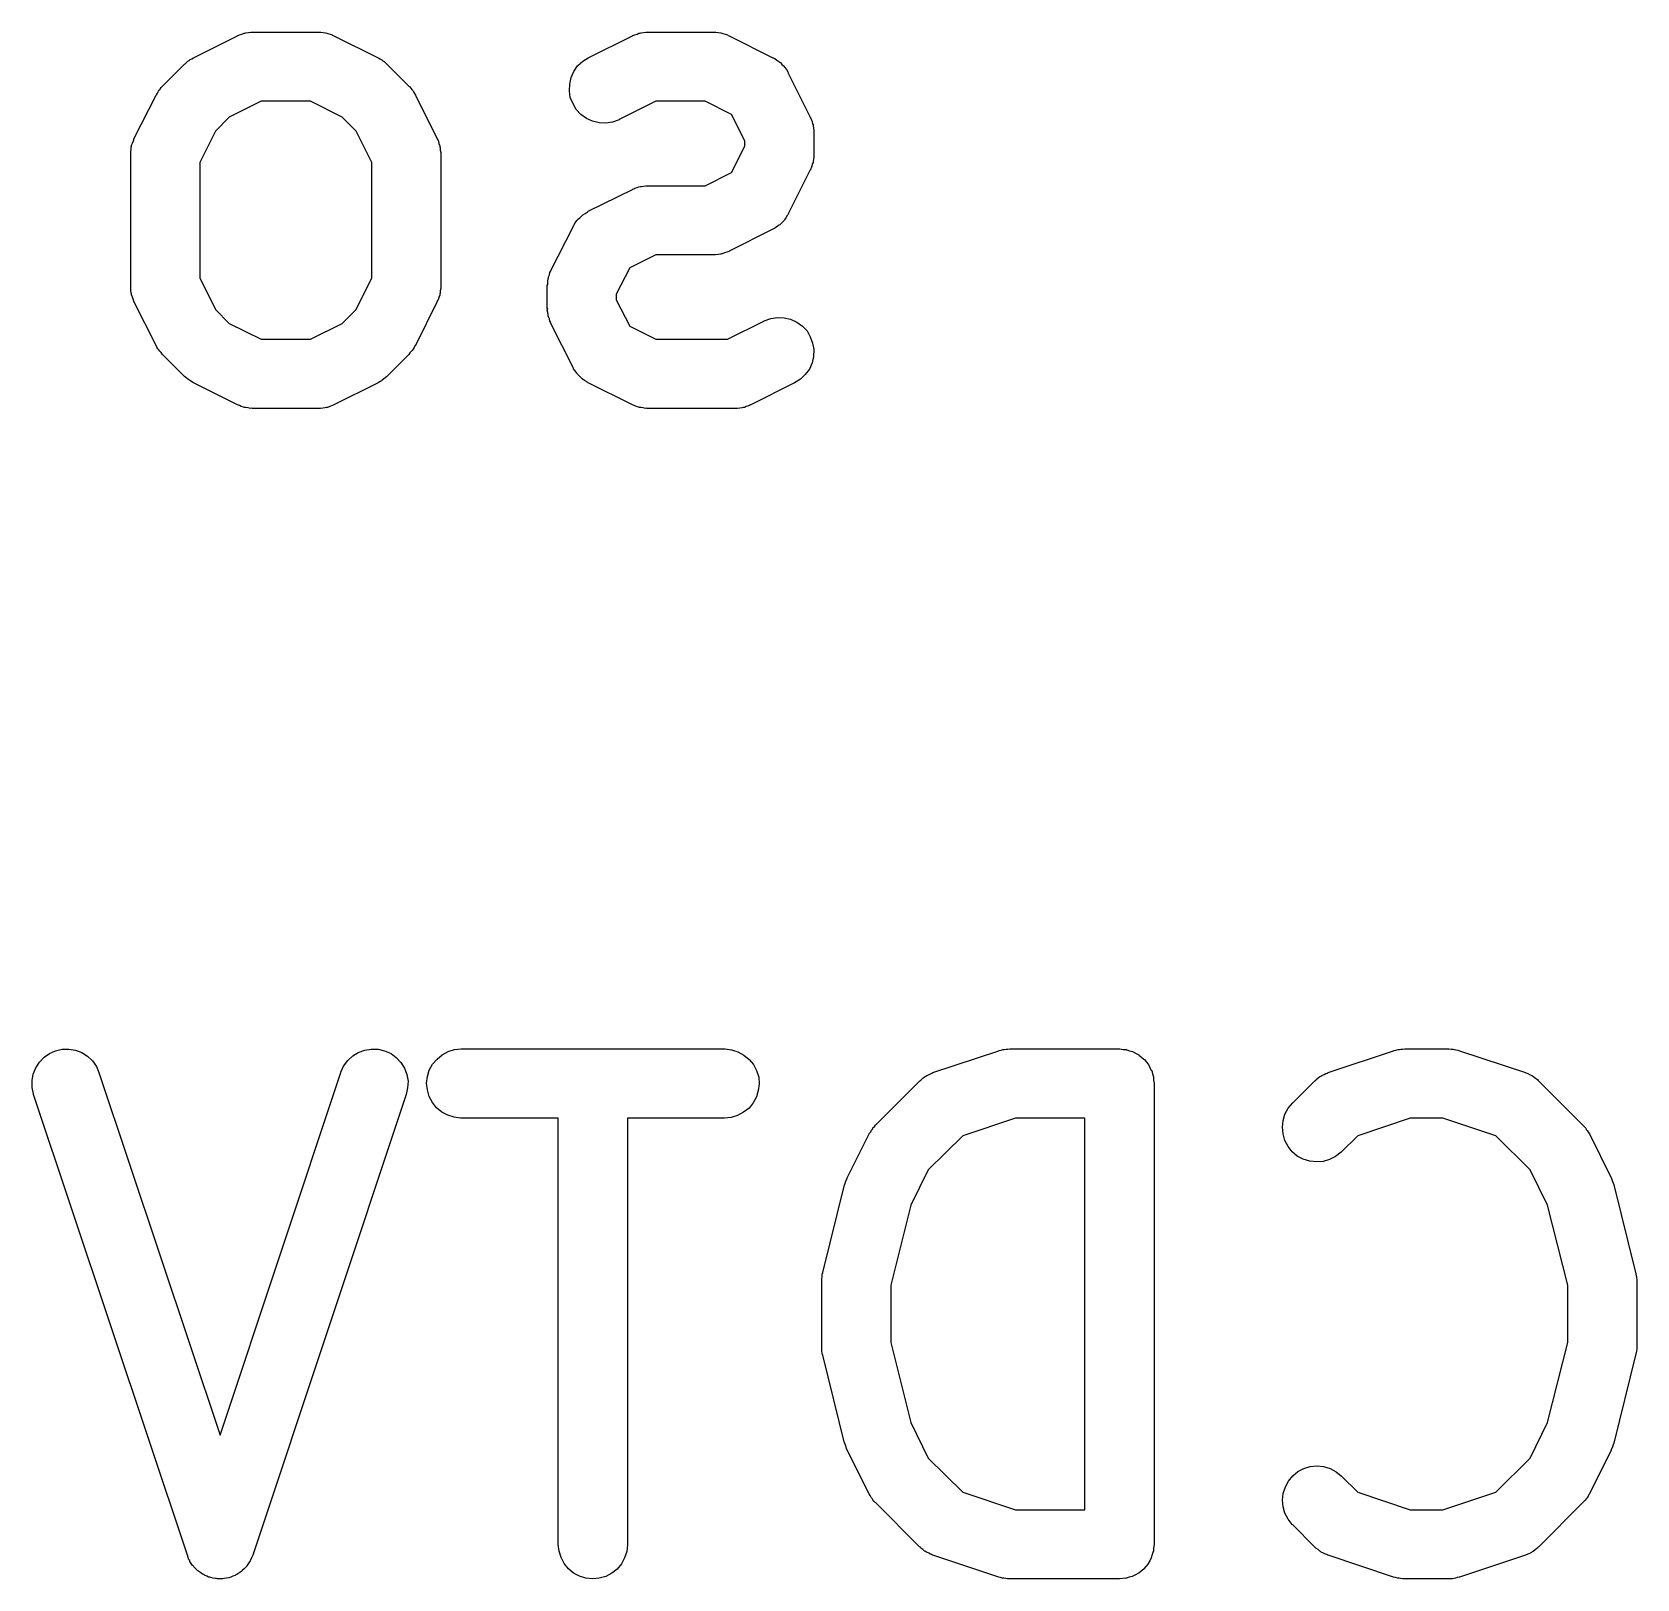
# Model space of a CAD drawing. Extents: x 76.2 to 143.2, y -85.8 to -53.5.
# Drawn here: x 117.073 to 120.556, y -85.433 to -82.077 of the extents above; entities that cross this region are included whole.
import ezdxf

# ---------------------------------------------------------------- set-up
doc = ezdxf.new("R2010")
doc.units = 0
doc.layers.add('BLACK', color=7, linetype='CONTINUOUS')

msp = doc.modelspace()

# ---------------------------------------------------------------- linework, layer by layer
at = {"layer": 'BLACK', "linetype": 'CONTINUOUS'}
for p, q in [((117.423, -82.1323), (117.519, -82.0846)), ((117.519, -82.0842), (117.522, -82.0834)), ((117.519, -82.0846), (117.519, -82.0842)), ((117.522, -82.0834), (117.523, -82.0824)), ((117.523, -82.0824), (117.528, -82.0809)), ((117.528, -82.0809), (117.533, -82.0791)), ((117.533, -82.0791), (117.535, -82.0788)), ((117.535, -82.0788), (117.537, -82.0781)), ((117.537, -82.0781), (117.543, -82.0776)), ((117.543, -82.0776), (117.548, -82.0768)), ((117.548, -82.0768), (117.55, -82.0769)), ((117.55, -82.0769), (117.552, -82.0767)), ((117.552, -82.0767), (117.695, -82.0767)), ((117.695, -82.0767), (117.696, -82.0767)), ((117.696, -82.0767), (117.698, -82.077)), ((117.698, -82.077), (117.7, -82.0769)), ((117.7, -82.0769), (117.705, -82.0778)), ((117.705, -82.0778), (117.71, -82.0784)), ((117.71, -82.0784), (117.713, -82.079)), ((117.713, -82.079), (117.715, -82.0794)), ((117.715, -82.0794), (117.72, -82.0812)), ((117.72, -82.0812), (117.724, -82.0828)), ((117.724, -82.0828), (117.726, -82.0838)), ((117.726, -82.0838), (117.728, -82.0846)), ((117.728, -82.0846), (117.824, -82.1323)), ((118.28, -82.1323), (118.376, -82.0846)), ((118.376, -82.0846), (118.377, -82.0842)), ((118.377, -82.0842), (118.379, -82.0834)), ((118.379, -82.0834), (118.381, -82.0824)), ((118.381, -82.0824), (118.386, -82.0809)), ((118.386, -82.0809), (118.39, -82.0791)), ((118.39, -82.0791), (118.393, -82.0788)), ((118.393, -82.0788), (118.395, -82.0781)), ((118.395, -82.0781), (118.4, -82.0776)), ((118.4, -82.0776), (118.405, -82.0768)), ((118.405, -82.0768), (118.407, -82.0769)), ((118.407, -82.0769), (118.409, -82.0767)), ((118.409, -82.0767), (118.552, -82.0767)), ((118.552, -82.0767), (118.553, -82.0767)), ((118.553, -82.0767), (118.555, -82.077)), ((118.555, -82.077), (118.557, -82.0769)), ((118.557, -82.0769), (118.563, -82.0778)), ((118.563, -82.0778), (118.568, -82.0784)), ((118.568, -82.0784), (118.57, -82.079)), ((118.57, -82.079), (118.572, -82.0794)), ((118.572, -82.0794), (118.577, -82.0812)), ((118.577, -82.0812), (118.582, -82.0828)), ((118.582, -82.0828), (118.584, -82.0838)), ((118.584, -82.0838), (118.586, -82.0846)), ((118.586, -82.0846), (118.681, -82.1323)), ((117.356, -82.1939), (117.404, -82.1463)), ((117.404, -82.1463), (117.405, -82.1456)), ((117.405, -82.1456), (117.408, -82.1429)), ((117.408, -82.1429), (117.411, -82.14)), ((117.411, -82.14), (117.414, -82.1384)), ((117.414, -82.1384), (117.416, -82.1364)), ((117.416, -82.1364), (117.42, -82.1345)), ((117.42, -82.1345), (117.423, -82.1323)), ((117.824, -82.1323), (117.825, -82.1327)), ((117.825, -82.1327), (117.828, -82.135)), ((117.828, -82.135), (117.832, -82.137)), ((117.832, -82.137), (117.834, -82.139)), ((117.834, -82.139), (117.837, -82.1407)), ((117.837, -82.1407), (117.84, -82.1436)), ((117.84, -82.1436), (117.843, -82.1463)), ((117.843, -82.1463), (117.891, -82.1939)), ((118.243, -82.1754), (118.249, -82.162)), ((118.249, -82.162), (118.257, -82.1501)), ((118.257, -82.1501), (118.268, -82.14)), ((118.268, -82.14), (118.28, -82.1323)), ((118.681, -82.1323), (118.682, -82.1327)), ((118.682, -82.1327), (118.683, -82.1336)), ((118.683, -82.1336), (118.685, -82.1343)), ((118.685, -82.1343), (118.689, -82.1376)), ((118.689, -82.1376), (118.694, -82.1407)), ((118.694, -82.1407), (118.695, -82.1418)), ((118.695, -82.1418), (118.697, -82.1428)), ((118.697, -82.1428), (118.7, -82.1469)), ((118.7, -82.1469), (118.705, -82.1509)), ((118.705, -82.1509), (118.705, -82.1522)), ((118.705, -82.1522), (118.707, -82.1534)), ((118.707, -82.1534), (118.71, -82.1582)), ((118.71, -82.1582), (118.713, -82.1629)), ((118.713, -82.1629), (118.714, -82.1644)), ((117.351, -82.2002), (117.353, -82.1972)), ((117.353, -82.1972), (117.356, -82.1939)), ((117.891, -82.1939), (117.892, -82.1947)), ((117.892, -82.1947), (117.894, -82.198)), ((117.894, -82.198), (117.897, -82.201)), ((118.239, -82.2043), (118.24, -82.1896)), ((118.24, -82.1896), (118.243, -82.1754)), ((118.714, -82.1644), (118.714, -82.1658)), ((118.714, -82.1658), (118.762, -82.261)), ((117.294, -82.3086), (117.342, -82.2134)), ((117.342, -82.2134), (117.343, -82.2125)), ((117.343, -82.2125), (117.345, -82.2089)), ((117.345, -82.2089), (117.347, -82.2052)), ((117.347, -82.2052), (117.349, -82.2028)), ((117.349, -82.2028), (117.351, -82.2002)), ((117.57, -82.2267), (117.501, -82.261)), ((117.677, -82.2267), (117.57, -82.2267)), ((117.746, -82.261), (117.677, -82.2267)), ((117.897, -82.201), (117.899, -82.2037)), ((117.899, -82.2037), (117.901, -82.2061)), ((117.901, -82.2061), (117.903, -82.2098)), ((117.903, -82.2098), (117.905, -82.2134)), ((117.905, -82.2134), (117.952, -82.3086)), ((118.241, -82.2187), (118.239, -82.2043)), ((118.247, -82.2324), (118.241, -82.2187)), ((118.254, -82.2448), (118.247, -82.2324)), ((118.427, -82.2267), (118.347, -82.2664)), ((118.534, -82.2267), (118.427, -82.2267)), ((118.591, -82.2552), (118.534, -82.2267)), ((117.501, -82.261), (117.471, -82.2914)), ((117.776, -82.2914), (117.746, -82.261)), ((118.264, -82.2556), (118.254, -82.2448)), ((118.276, -82.2641), (118.264, -82.2556)), ((118.289, -82.2702), (118.276, -82.2641)), ((118.347, -82.2669), (118.333, -82.2719)), ((118.347, -82.2664), (118.347, -82.2669)), ((118.62, -82.3123), (118.591, -82.2552)), ((118.762, -82.261), (118.762, -82.262)), ((118.762, -82.262), (118.763, -82.264)), ((118.763, -82.264), (118.764, -82.266)), ((118.764, -82.266), (118.766, -82.2709)), ((117.471, -82.2914), (117.437, -82.3599)), ((117.81, -82.3599), (117.776, -82.2914)), ((118.304, -82.2736), (118.289, -82.2702)), ((118.318, -82.2742), (118.304, -82.2736)), ((118.333, -82.2719), (118.318, -82.2742)), ((118.766, -82.2709), (118.767, -82.2757)), ((118.767, -82.2757), (118.768, -82.2779)), ((118.768, -82.2779), (118.768, -82.28)), ((118.768, -82.28), (118.769, -82.2851)), ((118.769, -82.2851), (118.77, -82.2902)), ((118.77, -82.2902), (118.77, -82.2924)), ((118.77, -82.2924), (118.77, -82.2946)), ((118.77, -82.2946), (118.77, -82.3422)), ((117.287, -82.3367), (117.288, -82.3317)), ((117.287, -82.3389), (117.287, -82.3367)), ((117.288, -82.3266), (117.289, -82.3245)), ((117.288, -82.3317), (117.288, -82.3266)), ((117.289, -82.3223), (117.291, -82.3175)), ((117.289, -82.3245), (117.289, -82.3223)), ((117.291, -82.3175), (117.293, -82.3126)), ((117.293, -82.3126), (117.294, -82.3107)), ((117.294, -82.3107), (117.294, -82.3086)), ((117.952, -82.3086), (117.953, -82.3096)), ((117.953, -82.3096), (117.954, -82.3117)), ((117.954, -82.3117), (117.955, -82.3136)), ((117.955, -82.3136), (117.956, -82.3185)), ((117.956, -82.3185), (117.958, -82.3233)), ((117.958, -82.3233), (117.958, -82.3255)), ((117.958, -82.3255), (117.959, -82.3276)), ((117.959, -82.3276), (117.959, -82.3327)), ((117.959, -82.3327), (117.96, -82.3378)), ((117.96, -82.3378), (117.96, -82.34)), ((118.591, -82.3815), (118.62, -82.3245)), ((118.62, -82.3245), (118.62, -82.3123)), ((117.287, -82.3411), (117.287, -82.3389)), ((117.287, -82.3422), (117.287, -82.3411)), ((117.287, -82.6279), (117.287, -82.3422)), ((117.437, -82.3599), (117.437, -82.6102)), ((117.81, -82.6102), (117.81, -82.3599)), ((117.96, -82.34), (117.96, -82.3422)), ((117.96, -82.3422), (117.96, -82.6279)), ((118.764, -82.3717), (118.763, -82.3737)), ((118.765, -82.3669), (118.764, -82.3717)), ((118.767, -82.3621), (118.765, -82.3669)), ((118.768, -82.3599), (118.767, -82.3621)), ((118.769, -82.3527), (118.768, -82.3578)), ((118.768, -82.3578), (118.768, -82.3599)), ((118.77, -82.3476), (118.769, -82.3527)), ((118.77, -82.3422), (118.77, -82.3432)), ((118.77, -82.3432), (118.77, -82.3454)), ((118.77, -82.3454), (118.77, -82.3476)), ((118.534, -82.41), (118.591, -82.3815)), ((118.762, -82.3757), (118.714, -82.471)), ((118.763, -82.3737), (118.762, -82.3757)), ((118.28, -82.4656), (118.376, -82.418)), ((118.376, -82.418), (118.377, -82.4175)), ((118.377, -82.4175), (118.379, -82.4167)), ((118.379, -82.4167), (118.381, -82.4157)), ((118.381, -82.4157), (118.386, -82.4142)), ((118.386, -82.4142), (118.39, -82.4125)), ((118.39, -82.4125), (118.393, -82.4121)), ((118.393, -82.4121), (118.395, -82.4115)), ((118.395, -82.4115), (118.4, -82.411)), ((118.4, -82.411), (118.405, -82.4102)), ((118.405, -82.4102), (118.407, -82.4103)), ((118.407, -82.4103), (118.409, -82.41)), ((118.409, -82.41), (118.534, -82.41)), ((118.262, -82.4795), (118.266, -82.4754)), ((118.266, -82.4754), (118.267, -82.4745)), ((118.267, -82.4745), (118.268, -82.4734)), ((118.268, -82.4734), (118.273, -82.4703)), ((118.273, -82.4703), (118.278, -82.4671)), ((118.278, -82.4671), (118.279, -82.4664)), ((118.279, -82.4664), (118.28, -82.4656)), ((118.712, -82.4747), (118.709, -82.4794)), ((118.713, -82.4733), (118.712, -82.4747)), ((118.714, -82.4719), (118.713, -82.4733)), ((118.714, -82.471), (118.714, -82.4719)), ((118.199, -82.5944), (118.247, -82.4991)), ((118.247, -82.4982), (118.248, -82.4968)), ((118.247, -82.4991), (118.247, -82.4982)), ((118.248, -82.4968), (118.249, -82.4954)), ((118.249, -82.4954), (118.252, -82.4907)), ((118.252, -82.4907), (118.255, -82.4859)), ((118.255, -82.4859), (118.256, -82.4847)), ((118.256, -82.4847), (118.257, -82.4834)), ((118.257, -82.4834), (118.262, -82.4795)), ((118.681, -82.5045), (118.586, -82.5521)), ((118.682, -82.5036), (118.681, -82.5045)), ((118.684, -82.503), (118.682, -82.5036)), ((118.688, -82.4998), (118.684, -82.503)), ((118.693, -82.4967), (118.688, -82.4998)), ((118.694, -82.4956), (118.693, -82.4967)), ((118.696, -82.4947), (118.694, -82.4956)), ((118.7, -82.4906), (118.696, -82.4947)), ((118.704, -82.4867), (118.7, -82.4906)), ((118.705, -82.4853), (118.704, -82.4867)), ((118.706, -82.4842), (118.705, -82.4853)), ((118.709, -82.4794), (118.706, -82.4842)), ((118.427, -82.56), (118.37, -82.5886)), ((118.552, -82.56), (118.427, -82.56)), ((118.554, -82.5598), (118.552, -82.56)), ((118.556, -82.5599), (118.554, -82.5598)), ((118.562, -82.5591), (118.556, -82.5599)), ((118.567, -82.5586), (118.562, -82.5591)), ((118.569, -82.558), (118.567, -82.5586)), ((118.571, -82.5576), (118.569, -82.558)), ((118.576, -82.5559), (118.571, -82.5576)), ((118.581, -82.5544), (118.576, -82.5559)), ((118.583, -82.5534), (118.581, -82.5544)), ((118.585, -82.5526), (118.583, -82.5534)), ((118.586, -82.5521), (118.585, -82.5526)), ((117.437, -82.6102), (117.471, -82.6787)), ((117.776, -82.6787), (117.81, -82.6102)), ((118.192, -82.6174), (118.193, -82.6123)), ((118.193, -82.6123), (118.194, -82.6102)), ((118.194, -82.608), (118.196, -82.6032)), ((118.194, -82.6102), (118.194, -82.608)), ((118.196, -82.6032), (118.197, -82.5984)), ((118.197, -82.5984), (118.198, -82.5964)), ((118.198, -82.5964), (118.199, -82.5944)), ((118.37, -82.5886), (118.341, -82.6456)), ((117.287, -82.6301), (117.287, -82.6279)), ((117.287, -82.6323), (117.287, -82.6301)), ((117.287, -82.6374), (117.287, -82.6323)), ((117.288, -82.6425), (117.287, -82.6374)), ((117.289, -82.6446), (117.288, -82.6425)), ((117.289, -82.6468), (117.289, -82.6446)), ((117.291, -82.6516), (117.289, -82.6468)), ((117.958, -82.6478), (117.956, -82.6526)), ((117.959, -82.6435), (117.958, -82.6456)), ((117.958, -82.6456), (117.958, -82.6478)), ((117.96, -82.6334), (117.959, -82.6384)), ((117.959, -82.6384), (117.959, -82.6435)), ((117.96, -82.6279), (117.96, -82.629)), ((117.96, -82.629), (117.96, -82.6311)), ((117.96, -82.6311), (117.96, -82.6334)), ((118.191, -82.6269), (118.192, -82.6247)), ((118.191, -82.6279), (118.191, -82.6269)), ((118.191, -82.6755), (118.191, -82.6279)), ((118.192, -82.6225), (118.192, -82.6174)), ((118.192, -82.6247), (118.192, -82.6225)), ((118.341, -82.6456), (118.341, -82.6578)), ((117.292, -82.6565), (117.291, -82.6516)), ((117.293, -82.6584), (117.292, -82.6565)), ((117.294, -82.6605), (117.293, -82.6584)), ((117.294, -82.6614), (117.294, -82.6605)), ((117.342, -82.7567), (117.294, -82.6614)), ((117.471, -82.6787), (117.501, -82.7091)), ((117.746, -82.7091), (117.776, -82.6787)), ((117.952, -82.6614), (117.905, -82.7567)), ((117.953, -82.6594), (117.952, -82.6614)), ((117.954, -82.6574), (117.953, -82.6594)), ((117.956, -82.6526), (117.954, -82.6574)), ((118.192, -82.6777), (118.191, -82.6755)), ((118.191, -82.6799), (118.192, -82.6777)), ((118.192, -82.685), (118.191, -82.6799)), ((118.193, -82.6901), (118.192, -82.685)), ((118.341, -82.6578), (118.37, -82.7149)), ((117.501, -82.7091), (117.57, -82.7434)), ((117.677, -82.7434), (117.746, -82.7091)), ((118.193, -82.6922), (118.193, -82.6901)), ((118.194, -82.6944), (118.193, -82.6922)), ((118.196, -82.6992), (118.194, -82.6944)), ((118.197, -82.7041), (118.196, -82.6992)), ((118.198, -82.7061), (118.197, -82.7041)), ((118.199, -82.7081), (118.198, -82.7061)), ((118.199, -82.7091), (118.199, -82.7081)), ((118.247, -82.8043), (118.199, -82.7091)), ((118.37, -82.7149), (118.427, -82.7434)), ((118.582, -82.7434), (118.661, -82.7037)), ((118.661, -82.7037), (118.662, -82.7032)), ((118.662, -82.7032), (118.676, -82.6982)), ((118.676, -82.6982), (118.691, -82.6959)), ((118.691, -82.6959), (118.705, -82.6965)), ((118.705, -82.6965), (118.719, -82.6999)), ((118.719, -82.6999), (118.733, -82.706)), ((118.733, -82.706), (118.745, -82.7145)), ((118.745, -82.7145), (118.755, -82.7252)), ((117.57, -82.7434), (117.677, -82.7434)), ((118.427, -82.7434), (118.582, -82.7434)), ((118.755, -82.7252), (118.762, -82.7377)), ((118.762, -82.7377), (118.767, -82.7514)), ((118.767, -82.7514), (118.77, -82.7658)), ((117.344, -82.7603), (117.342, -82.7567)), ((117.346, -82.764), (117.344, -82.7603)), ((117.348, -82.7664), (117.346, -82.764)), ((117.35, -82.7691), (117.348, -82.7664)), ((117.353, -82.7721), (117.35, -82.7691)), ((117.355, -82.7754), (117.353, -82.7721)), ((117.356, -82.7762), (117.355, -82.7754)), ((117.404, -82.8238), (117.356, -82.7762)), ((117.891, -82.7762), (117.843, -82.8238)), ((117.893, -82.7729), (117.891, -82.7762)), ((117.896, -82.7699), (117.893, -82.7729)), ((117.898, -82.7673), (117.896, -82.7699)), ((117.9, -82.7649), (117.898, -82.7673)), ((117.902, -82.7612), (117.9, -82.7649)), ((117.904, -82.7576), (117.902, -82.7612)), ((117.905, -82.7567), (117.904, -82.7576)), ((118.769, -82.7805), (118.766, -82.7947)), ((118.77, -82.7658), (118.769, -82.7805)), ((117.407, -82.8265), (117.404, -82.8238)), ((117.842, -82.8245), (117.839, -82.8272)), ((117.843, -82.8238), (117.842, -82.8245)), ((118.248, -82.8057), (118.247, -82.8043)), ((118.248, -82.8072), (118.248, -82.8057)), ((118.252, -82.8119), (118.248, -82.8072)), ((118.255, -82.8167), (118.252, -82.8119)), ((118.256, -82.8179), (118.255, -82.8167)), ((118.257, -82.8192), (118.256, -82.8179)), ((118.261, -82.8232), (118.257, -82.8192)), ((118.265, -82.8273), (118.261, -82.8232)), ((118.751, -82.82), (118.741, -82.8301)), ((118.76, -82.8081), (118.751, -82.82)), ((118.766, -82.7947), (118.76, -82.8081)), ((117.41, -82.8294), (117.407, -82.8265)), ((117.413, -82.8311), (117.41, -82.8294)), ((117.415, -82.8331), (117.413, -82.8311)), ((117.419, -82.8351), (117.415, -82.8331)), ((117.422, -82.8374), (117.419, -82.8351)), ((117.423, -82.8378), (117.422, -82.8374)), ((117.519, -82.8855), (117.423, -82.8378)), ((117.824, -82.8378), (117.728, -82.8855)), ((117.827, -82.8356), (117.824, -82.8378)), ((117.831, -82.8337), (117.827, -82.8356)), ((117.833, -82.8317), (117.831, -82.8337)), ((117.836, -82.8301), (117.833, -82.8317)), ((117.839, -82.8272), (117.836, -82.8301)), ((118.266, -82.8283), (118.265, -82.8273)), ((118.267, -82.8294), (118.266, -82.8283)), ((118.272, -82.8325), (118.267, -82.8294)), ((118.277, -82.8358), (118.272, -82.8325)), ((118.278, -82.8365), (118.277, -82.8358)), ((118.279, -82.8374), (118.278, -82.8365)), ((118.28, -82.8378), (118.279, -82.8374)), ((118.376, -82.8855), (118.28, -82.8378)), ((118.728, -82.8378), (118.633, -82.8855)), ((118.741, -82.8301), (118.728, -82.8378)), ((117.521, -82.8863), (117.519, -82.8855)), ((117.523, -82.8873), (117.521, -82.8863)), ((117.527, -82.8889), (117.523, -82.8873)), ((117.532, -82.8907), (117.527, -82.8889)), ((117.534, -82.8911), (117.532, -82.8907)), ((117.536, -82.8917), (117.534, -82.8911)), ((117.542, -82.8923), (117.536, -82.8917)), ((117.547, -82.8932), (117.542, -82.8923)), ((117.549, -82.8931), (117.547, -82.8932)), ((117.551, -82.8934), (117.549, -82.8931)), ((117.552, -82.8934), (117.551, -82.8934)), ((117.695, -82.8934), (117.552, -82.8934)), ((117.697, -82.8932), (117.695, -82.8934)), ((117.699, -82.8933), (117.697, -82.8932)), ((117.704, -82.8925), (117.699, -82.8933)), ((117.709, -82.892), (117.704, -82.8925)), ((117.712, -82.8913), (117.709, -82.892)), ((117.714, -82.891), (117.712, -82.8913)), ((117.719, -82.8892), (117.714, -82.891)), ((117.723, -82.8877), (117.719, -82.8892)), ((117.725, -82.8867), (117.723, -82.8877)), ((117.728, -82.8859), (117.725, -82.8867)), ((117.728, -82.8855), (117.728, -82.8859)), ((118.378, -82.8863), (118.376, -82.8855)), ((118.38, -82.8873), (118.378, -82.8863)), ((118.385, -82.8889), (118.38, -82.8873)), ((118.389, -82.8907), (118.385, -82.8889)), ((118.391, -82.8911), (118.389, -82.8907)), ((118.394, -82.8917), (118.391, -82.8911)), ((118.399, -82.8923), (118.394, -82.8917)), ((118.404, -82.8932), (118.399, -82.8923)), ((118.406, -82.8931), (118.404, -82.8932)), ((118.408, -82.8934), (118.406, -82.8931)), ((118.409, -82.8934), (118.408, -82.8934)), ((118.6, -82.8934), (118.409, -82.8934)), ((118.602, -82.8932), (118.6, -82.8934)), ((118.604, -82.8933), (118.602, -82.8932)), ((118.609, -82.8925), (118.604, -82.8933)), ((118.614, -82.892), (118.609, -82.8925)), ((118.616, -82.8913), (118.614, -82.892)), ((118.619, -82.891), (118.616, -82.8913)), ((118.623, -82.8892), (118.619, -82.891)), ((118.628, -82.8877), (118.623, -82.8892)), ((118.63, -82.8867), (118.628, -82.8877)), ((118.632, -82.8859), (118.63, -82.8867)), ((118.633, -82.8855), (118.632, -82.8859)), ((117.111, -84.2929), (117.124, -84.2871)), ((117.124, -84.2871), (117.138, -84.2839)), ((117.138, -84.2839), (117.153, -84.2836)), ((117.153, -84.2836), (117.167, -84.2861)), ((117.167, -84.2861), (117.181, -84.2914)), ((117.781, -84.291), (117.795, -84.2859)), ((117.795, -84.2859), (117.809, -84.2835)), ((117.809, -84.2835), (117.824, -84.284)), ((117.824, -84.284), (117.838, -84.2874)), ((117.838, -84.2874), (117.852, -84.2935)), ((117.976, -84.289), (117.99, -84.2848)), ((117.99, -84.2848), (118.004, -84.2834)), ((118.004, -84.2834), (118.576, -84.2834)), ((118.576, -84.2834), (118.577, -84.2834)), ((118.577, -84.2834), (118.591, -84.285)), ((118.591, -84.285), (118.605, -84.2894)), ((119.028, -84.3348), (119.171, -84.2872)), ((119.171, -84.2872), (119.172, -84.2869)), ((119.172, -84.2869), (119.176, -84.286)), ((119.176, -84.286), (119.18, -84.2848)), ((119.18, -84.2848), (119.183, -84.2845)), ((119.183, -84.2845), (119.187, -84.2839)), ((119.187, -84.2839), (119.191, -84.2838)), ((119.191, -84.2838), (119.195, -84.2834)), ((119.195, -84.2834), (119.433, -84.2834)), ((119.433, -84.2834), (119.434, -84.2834)), ((119.434, -84.2834), (119.434, -84.2834)), ((119.434, -84.2834), (119.434, -84.2834)), ((119.434, -84.2834), (119.434, -84.2834)), ((119.434, -84.2834), (119.441, -84.2842)), ((119.441, -84.2842), (119.448, -84.2849)), ((119.448, -84.2849), (119.448, -84.285)), ((119.448, -84.285), (119.449, -84.285)), ((119.449, -84.285), (119.455, -84.2871)), ((119.455, -84.2871), (119.462, -84.2892)), ((119.886, -84.3348), (120.028, -84.2872)), ((120.028, -84.2872), (120.029, -84.2869)), ((120.029, -84.2869), (120.033, -84.286)), ((120.033, -84.286), (120.038, -84.2848)), ((120.038, -84.2848), (120.041, -84.2845)), ((120.041, -84.2845), (120.044, -84.2839)), ((120.044, -84.2839), (120.048, -84.2838)), ((120.048, -84.2838), (120.052, -84.2834)), ((120.052, -84.2834), (120.147, -84.2834)), ((120.147, -84.2834), (120.148, -84.2834)), ((120.148, -84.2834), (120.153, -84.2839)), ((120.153, -84.2839), (120.157, -84.284)), ((120.157, -84.284), (120.16, -84.2847)), ((120.16, -84.2847), (120.163, -84.285)), ((120.163, -84.285), (120.167, -84.2863)), ((120.167, -84.2863), (120.171, -84.2872)), ((120.171, -84.2872), (120.314, -84.3348)), ((117.081, -84.3241), (117.089, -84.3118)), ((117.089, -84.3118), (117.099, -84.3013)), ((117.099, -84.3013), (117.111, -84.2929)), ((117.181, -84.2914), (117.193, -84.2993)), ((117.193, -84.2993), (117.204, -84.3093)), ((117.204, -84.3093), (117.213, -84.3213)), ((117.213, -84.3213), (117.218, -84.3347)), ((117.743, -84.3337), (117.749, -84.3204)), ((117.749, -84.3204), (117.758, -84.3086)), ((117.758, -84.3086), (117.769, -84.2986)), ((117.769, -84.2986), (117.781, -84.291)), ((117.852, -84.2935), (117.863, -84.302)), ((117.863, -84.302), (117.873, -84.3127)), ((117.873, -84.3127), (117.881, -84.3251)), ((117.935, -84.3293), (117.942, -84.3164)), ((117.942, -84.3164), (117.952, -84.3052)), ((117.952, -84.3052), (117.963, -84.2959)), ((117.963, -84.2959), (117.976, -84.289)), ((118.605, -84.2894), (118.618, -84.2965)), ((118.618, -84.2965), (118.629, -84.3059)), ((118.629, -84.3059), (118.639, -84.3173)), ((118.639, -84.3173), (118.645, -84.3303)), ((119.462, -84.2892), (119.462, -84.2894)), ((119.462, -84.2894), (119.463, -84.2894)), ((119.463, -84.2894), (119.469, -84.2929)), ((119.469, -84.2929), (119.475, -84.2962)), ((119.475, -84.2962), (119.475, -84.2964)), ((119.475, -84.2964), (119.475, -84.2965)), ((119.475, -84.2965), (119.481, -84.301)), ((119.481, -84.301), (119.486, -84.3055)), ((119.486, -84.3055), (119.486, -84.3057)), ((119.486, -84.3057), (119.487, -84.3059)), ((119.487, -84.3059), (119.491, -84.3114)), ((119.491, -84.3114), (119.496, -84.3169)), ((119.496, -84.3169), (119.496, -84.3171)), ((119.496, -84.3171), (119.496, -84.3173)), ((119.496, -84.3173), (119.499, -84.3236)), ((117.073, -84.3521), (117.075, -84.3378)), ((117.073, -84.3668), (117.073, -84.3521)), ((117.075, -84.3378), (117.081, -84.3241)), ((117.218, -84.3347), (117.481, -85.1212)), ((117.481, -85.1212), (117.743, -84.3347)), ((117.743, -84.3347), (117.743, -84.3337)), ((117.881, -84.3251), (117.886, -84.3388)), ((117.886, -84.3388), (117.889, -84.3532)), ((117.889, -84.3532), (117.888, -84.3678)), ((117.929, -84.3579), (117.931, -84.3433)), ((117.931, -84.3724), (117.929, -84.3579)), ((117.931, -84.3433), (117.935, -84.3293)), ((118.645, -84.3303), (118.65, -84.3443)), ((118.65, -84.3443), (118.651, -84.3589)), ((118.904, -84.4482), (118.999, -84.353)), ((118.999, -84.353), (119, -84.3522)), ((119, -84.3522), (119.002, -84.3509)), ((119.002, -84.3509), (119.003, -84.3493)), ((119.003, -84.3493), (119.007, -84.3463)), ((119.007, -84.3463), (119.011, -84.3431)), ((119.011, -84.3431), (119.013, -84.3421)), ((119.013, -84.3421), (119.015, -84.3408)), ((119.015, -84.3408), (119.02, -84.3387)), ((119.02, -84.3387), (119.024, -84.3364)), ((119.024, -84.3364), (119.026, -84.3357)), ((119.026, -84.3357), (119.028, -84.3348)), ((119.499, -84.3236), (119.502, -84.3298)), ((119.502, -84.3298), (119.502, -84.3301)), ((119.502, -84.3301), (119.503, -84.3303)), ((119.503, -84.3303), (119.505, -84.3371)), ((119.505, -84.3371), (119.507, -84.3438)), ((119.507, -84.3438), (119.507, -84.3441)), ((119.507, -84.3441), (119.507, -84.3443)), ((119.507, -84.3443), (119.507, -84.3513)), ((119.507, -84.3513), (119.508, -84.3584)), ((119.809, -84.4006), (119.856, -84.353)), ((119.856, -84.353), (119.857, -84.3522)), ((119.857, -84.3522), (119.859, -84.3509)), ((119.859, -84.3509), (119.86, -84.3493)), ((119.86, -84.3493), (119.864, -84.3463)), ((119.864, -84.3463), (119.868, -84.3431)), ((119.868, -84.3431), (119.87, -84.3421)), ((119.87, -84.3421), (119.872, -84.3408)), ((119.872, -84.3408), (119.877, -84.3387)), ((119.877, -84.3387), (119.881, -84.3364)), ((119.881, -84.3364), (119.884, -84.3357)), ((119.884, -84.3357), (119.886, -84.3348)), ((120.314, -84.3348), (120.315, -84.3352)), ((120.315, -84.3352), (120.317, -84.3361)), ((120.317, -84.3361), (120.319, -84.3368)), ((120.319, -84.3368), (120.324, -84.3392)), ((120.324, -84.3392), (120.328, -84.3413)), ((120.328, -84.3413), (120.33, -84.3426)), ((120.33, -84.3426), (120.332, -84.3437)), ((120.332, -84.3437), (120.336, -84.3469)), ((120.336, -84.3469), (120.34, -84.3499)), ((120.34, -84.3499), (120.342, -84.3516)), ((120.342, -84.3516), (120.343, -84.353)), ((120.343, -84.353), (120.438, -84.4482)), ((117.076, -84.3811), (117.073, -84.3668)), ((117.076, -84.3821), (117.076, -84.3811)), ((117.41, -85.3821), (117.076, -84.3821)), ((117.885, -84.3821), (117.552, -85.3821)), ((117.888, -84.3678), (117.885, -84.3821)), ((117.935, -84.3865), (117.931, -84.3724)), ((117.942, -84.3994), (117.935, -84.3865)), ((118.645, -84.3874), (118.638, -84.4003)), ((118.649, -84.3735), (118.645, -84.3874)), ((118.651, -84.3589), (118.649, -84.3735)), ((119.508, -84.3584), (119.508, -85.3584)), ((117.951, -84.4109), (117.942, -84.3994)), ((117.962, -84.4203), (117.951, -84.4109)), ((117.975, -84.4273), (117.962, -84.4203)), ((117.989, -84.4317), (117.975, -84.4273)), ((118.604, -84.4277), (118.59, -84.432)), ((118.617, -84.4208), (118.604, -84.4277)), ((118.629, -84.4116), (118.617, -84.4208)), ((118.638, -84.4003), (118.629, -84.4116)), ((119.788, -84.4388), (119.792, -84.4248)), ((119.792, -84.4248), (119.799, -84.4119)), ((119.799, -84.4119), (119.809, -84.4006)), ((118.003, -84.4334), (117.989, -84.4317)), ((118.004, -84.4334), (118.003, -84.4334)), ((118.215, -84.4334), (118.004, -84.4334)), ((118.215, -85.3584), (118.215, -84.4334)), ((118.576, -84.4334), (118.365, -84.4334)), ((118.365, -84.4334), (118.365, -85.3584)), ((118.59, -84.432), (118.576, -84.4334)), ((118.893, -84.4632), (118.895, -84.4595)), ((118.895, -84.4595), (118.897, -84.4571)), ((118.897, -84.4571), (118.898, -84.4545)), ((118.898, -84.4545), (118.901, -84.4515)), ((118.901, -84.4515), (118.904, -84.4482)), ((119.207, -84.4334), (119.093, -84.4716)), ((119.358, -84.4334), (119.207, -84.4334)), ((119.358, -85.2834), (119.358, -84.4334)), ((119.787, -84.4534), (119.788, -84.4388)), ((119.788, -84.4679), (119.787, -84.4534)), ((120.064, -84.4334), (119.95, -84.4716)), ((120.135, -84.4334), (120.064, -84.4334)), ((120.25, -84.4716), (120.135, -84.4334)), ((120.438, -84.4482), (120.439, -84.4489)), ((120.439, -84.4489), (120.442, -84.4522)), ((120.442, -84.4522), (120.445, -84.4553)), ((120.445, -84.4553), (120.446, -84.458)), ((120.446, -84.458), (120.448, -84.4604)), ((120.448, -84.4604), (120.45, -84.4641)), ((118.842, -84.5629), (118.89, -84.4677)), ((118.89, -84.4668), (118.893, -84.4632)), ((118.89, -84.4677), (118.89, -84.4668)), ((119.093, -84.4716), (119.018, -84.5457)), ((119.792, -84.482), (119.788, -84.4679)), ((119.799, -84.4949), (119.792, -84.482)), ((119.808, -84.5063), (119.799, -84.4949)), ((119.95, -84.4716), (119.915, -84.5067)), ((120.324, -84.5457), (120.25, -84.4716)), ((120.45, -84.4641), (120.453, -84.4677)), ((120.453, -84.4677), (120.5, -84.5629)), ((119.819, -84.5157), (119.808, -84.5063)), ((119.832, -84.5227), (119.819, -84.5157)), ((119.846, -84.527), (119.832, -84.5227)), ((119.861, -84.5286), (119.846, -84.527)), ((119.875, -84.5273), (119.861, -84.5286)), ((119.889, -84.5233), (119.875, -84.5273)), ((119.902, -84.5165), (119.889, -84.5233)), ((119.914, -84.5074), (119.902, -84.5165)), ((119.915, -84.5067), (119.914, -84.5074)), ((118.839, -84.5701), (118.842, -84.5636)), ((118.842, -84.5633), (118.842, -84.5629)), ((118.842, -84.5636), (118.842, -84.5633)), ((119.018, -84.5457), (118.98, -84.6227)), ((120.362, -84.6227), (120.324, -84.5457)), ((120.5, -84.5629), (120.501, -84.5639)), ((120.501, -84.5639), (120.501, -84.5642)), ((120.501, -84.5642), (120.501, -84.5645)), ((120.501, -84.5645), (120.503, -84.5711)), ((118.789, -84.7688), (118.836, -84.5783)), ((118.836, -84.5783), (118.837, -84.5773)), ((118.837, -84.5766), (118.839, -84.5701)), ((118.837, -84.5769), (118.837, -84.5766)), ((118.837, -84.5773), (118.837, -84.5769)), ((120.503, -84.5711), (120.506, -84.5776)), ((120.506, -84.5776), (120.506, -84.578)), ((120.506, -84.578), (120.506, -84.5783)), ((120.506, -84.5783), (120.553, -84.7688)), ((118.98, -84.6227), (118.937, -84.7962)), ((120.406, -84.7962), (120.362, -84.6227)), ((118.788, -84.7714), (118.789, -84.7701)), ((118.788, -84.7773), (118.788, -84.7714)), ((118.789, -84.7701), (118.789, -84.7688)), ((120.553, -84.7688), (120.554, -84.7698)), ((120.554, -84.7698), (120.554, -84.7711)), ((120.554, -84.7711), (120.554, -84.7724)), ((120.554, -84.7724), (120.555, -84.7784)), ((118.787, -84.7832), (118.788, -84.7773)), ((118.787, -84.7846), (118.787, -84.7832)), ((118.787, -84.7859), (118.787, -84.7846)), ((118.787, -84.787), (118.787, -84.7859)), ((118.787, -84.9298), (118.787, -84.787)), ((118.937, -84.7962), (118.937, -84.9206)), ((120.406, -84.9206), (120.406, -84.7962)), ((120.555, -84.7784), (120.556, -84.7843)), ((120.556, -84.7843), (120.556, -84.7856)), ((120.556, -84.7856), (120.556, -84.787)), ((120.556, -84.787), (120.556, -84.9298)), ((118.787, -84.9311), (118.787, -84.9298)), ((118.787, -84.9325), (118.787, -84.9311)), ((118.787, -84.9384), (118.787, -84.9325)), ((118.788, -84.9444), (118.787, -84.9384)), ((118.788, -84.9457), (118.788, -84.9444)), ((118.789, -84.947), (118.788, -84.9457)), ((118.789, -84.948), (118.789, -84.947)), ((118.836, -85.1385), (118.789, -84.948)), ((118.937, -84.9206), (118.98, -85.0941)), ((120.362, -85.0941), (120.406, -84.9206)), ((120.553, -84.948), (120.506, -85.1385)), ((120.554, -84.9467), (120.553, -84.948)), ((120.555, -84.9395), (120.554, -84.9454)), ((120.554, -84.9454), (120.554, -84.9467)), ((120.556, -84.9335), (120.555, -84.9395)), ((120.556, -84.9298), (120.556, -84.9309)), ((120.556, -84.9309), (120.556, -84.9322)), ((120.556, -84.9322), (120.556, -84.9335)), ((118.98, -85.0941), (119.018, -85.1711)), ((120.324, -85.1711), (120.362, -85.0941)), ((118.837, -85.1388), (118.836, -85.1385)), ((118.837, -85.1391), (118.837, -85.1388)), ((118.839, -85.1456), (118.837, -85.1391)), ((118.841, -85.1523), (118.839, -85.1456)), ((118.842, -85.1526), (118.841, -85.1523)), ((118.842, -85.1529), (118.842, -85.1526)), ((118.842, -85.1538), (118.842, -85.1529)), ((118.89, -85.2491), (118.842, -85.1538)), ((120.5, -85.1538), (120.453, -85.2491)), ((120.503, -85.1467), (120.5, -85.1532)), ((120.5, -85.1532), (120.5, -85.1535)), ((120.5, -85.1535), (120.5, -85.1538)), ((120.505, -85.1402), (120.503, -85.1467)), ((120.506, -85.1395), (120.505, -85.1398)), ((120.505, -85.1398), (120.505, -85.1402)), ((120.506, -85.1385), (120.506, -85.1395)), ((119.018, -85.1711), (119.093, -85.2452)), ((119.82, -85.2005), (119.833, -85.1937)), ((119.833, -85.1937), (119.847, -85.1895)), ((119.847, -85.1895), (119.862, -85.1881)), ((119.862, -85.1881), (119.876, -85.1896)), ((119.876, -85.1896), (119.89, -85.1939)), ((119.89, -85.1939), (119.903, -85.2008)), ((120.25, -85.2452), (120.324, -85.1711)), ((119.793, -85.2338), (119.8, -85.221)), ((119.8, -85.221), (119.809, -85.2097)), ((119.809, -85.2097), (119.82, -85.2005)), ((119.903, -85.2008), (119.915, -85.2101)), ((119.915, -85.2101), (119.95, -85.2452)), ((118.892, -85.2526), (118.89, -85.2491)), ((118.894, -85.2564), (118.892, -85.2526)), ((118.896, -85.2588), (118.894, -85.2564)), ((118.898, -85.2615), (118.896, -85.2588)), ((118.9, -85.2645), (118.898, -85.2615)), ((119.093, -85.2452), (119.207, -85.2834)), ((119.787, -85.2624), (119.788, -85.2478)), ((119.788, -85.2769), (119.787, -85.2624)), ((119.788, -85.2478), (119.793, -85.2338)), ((119.95, -85.2452), (120.064, -85.2834)), ((120.135, -85.2834), (120.25, -85.2452)), ((120.444, -85.2623), (120.441, -85.2653)), ((120.446, -85.2597), (120.444, -85.2623)), ((120.448, -85.2572), (120.446, -85.2597)), ((120.45, -85.2535), (120.448, -85.2572)), ((120.452, -85.25), (120.45, -85.2535)), ((120.453, -85.2491), (120.452, -85.25)), ((118.903, -85.2678), (118.9, -85.2645)), ((118.904, -85.2686), (118.903, -85.2678)), ((118.999, -85.3638), (118.904, -85.2686)), ((119.207, -85.2834), (119.358, -85.2834)), ((119.792, -85.291), (119.788, -85.2769)), ((119.799, -85.304), (119.792, -85.291)), ((120.064, -85.2834), (120.135, -85.2834)), ((120.438, -85.2686), (120.343, -85.3638)), ((120.441, -85.2653), (120.438, -85.2686)), ((119.808, -85.3154), (119.799, -85.304)), ((119.809, -85.3162), (119.808, -85.3154)), ((119.856, -85.3638), (119.809, -85.3162)), ((118.217, -85.3729), (118.215, -85.3584)), ((118.365, -85.3594), (118.364, -85.374)), ((118.365, -85.3584), (118.365, -85.3594)), ((119.001, -85.3652), (118.999, -85.3638)), ((119.002, -85.3668), (119.001, -85.3652)), ((119.006, -85.3698), (119.002, -85.3668)), ((119.508, -85.3594), (119.507, -85.3665)), ((119.507, -85.3665), (119.507, -85.3735)), ((119.508, -85.3584), (119.508, -85.3589)), ((119.508, -85.3589), (119.508, -85.3589)), ((119.508, -85.3589), (119.508, -85.3589)), ((119.508, -85.3589), (119.508, -85.3594)), ((119.858, -85.3652), (119.856, -85.3638)), ((119.859, -85.3668), (119.858, -85.3652)), ((119.864, -85.3698), (119.859, -85.3668)), ((120.339, -85.3675), (120.335, -85.3705)), ((120.341, -85.3659), (120.339, -85.3675)), ((120.342, -85.3645), (120.341, -85.3659)), ((120.343, -85.3638), (120.342, -85.3645)), ((117.412, -85.3868), (117.41, -85.3821)), ((117.413, -85.3917), (117.412, -85.3868)), ((117.415, -85.3935), (117.413, -85.3917)), ((117.415, -85.3955), (117.415, -85.3935)), ((117.418, -85.3997), (117.415, -85.3955)), ((117.421, -85.4041), (117.418, -85.3997)), ((117.542, -85.4006), (117.539, -85.4049)), ((117.545, -85.3964), (117.542, -85.4006)), ((117.546, -85.3944), (117.545, -85.3964)), ((117.547, -85.3926), (117.546, -85.3944)), ((117.549, -85.3878), (117.547, -85.3926)), ((117.551, -85.3831), (117.549, -85.3878)), ((117.552, -85.3821), (117.551, -85.3831)), ((118.221, -85.387), (118.217, -85.3729)), ((118.228, -85.3999), (118.221, -85.387)), ((118.237, -85.4112), (118.228, -85.3999)), ((118.352, -85.4008), (118.343, -85.412)), ((118.359, -85.3879), (118.352, -85.4008)), ((118.364, -85.374), (118.359, -85.3879)), ((119.01, -85.3731), (119.006, -85.3698)), ((119.012, -85.3741), (119.01, -85.3731)), ((119.014, -85.3754), (119.012, -85.3741)), ((119.019, -85.3776), (119.014, -85.3754)), ((119.023, -85.38), (119.019, -85.3776)), ((119.025, -85.3806), (119.023, -85.38)), ((119.027, -85.3816), (119.025, -85.3806)), ((119.028, -85.3819), (119.027, -85.3816)), ((119.171, -85.4295), (119.028, -85.3819)), ((119.495, -85.4008), (119.49, -85.4062)), ((119.499, -85.3941), (119.495, -85.4003)), ((119.495, -85.4003), (119.495, -85.4005)), ((119.495, -85.4005), (119.495, -85.4008)), ((119.502, -85.3879), (119.499, -85.3941)), ((119.504, -85.3807), (119.502, -85.3874)), ((119.502, -85.3874), (119.502, -85.3877)), ((119.502, -85.3877), (119.502, -85.3879)), ((119.506, -85.374), (119.504, -85.3807)), ((119.507, -85.3735), (119.506, -85.3737)), ((119.506, -85.3737), (119.506, -85.374)), ((119.868, -85.3731), (119.864, -85.3698)), ((119.869, -85.3741), (119.868, -85.3731)), ((119.871, -85.3754), (119.869, -85.3741)), ((119.876, -85.3776), (119.871, -85.3754)), ((119.88, -85.38), (119.876, -85.3776)), ((119.883, -85.3806), (119.88, -85.38)), ((119.885, -85.3816), (119.883, -85.3806)), ((119.886, -85.3819), (119.885, -85.3816)), ((120.028, -85.4295), (119.886, -85.3819)), ((120.314, -85.3819), (120.171, -85.4295)), ((120.316, -85.381), (120.314, -85.3819)), ((120.318, -85.3804), (120.316, -85.381)), ((120.323, -85.378), (120.318, -85.3804)), ((120.327, -85.376), (120.323, -85.378)), ((120.329, -85.3747), (120.327, -85.376)), ((120.331, -85.3737), (120.329, -85.3747)), ((120.335, -85.3705), (120.331, -85.3737)), ((117.423, -85.4057), (117.421, -85.4041)), ((117.424, -85.4074), (117.423, -85.4057)), ((117.428, -85.411), (117.424, -85.4074)), ((117.431, -85.4148), (117.428, -85.411)), ((117.433, -85.416), (117.431, -85.4148)), ((117.435, -85.4175), (117.433, -85.416)), ((117.439, -85.4203), (117.435, -85.4175)), ((117.443, -85.4233), (117.439, -85.4203)), ((117.445, -85.4242), (117.443, -85.4233)), ((117.447, -85.4253), (117.445, -85.4242)), ((117.452, -85.4272), (117.447, -85.4253)), ((117.456, -85.4294), (117.452, -85.4272)), ((117.459, -85.4299), (117.456, -85.4294)), ((117.461, -85.4306), (117.459, -85.4299)), ((117.466, -85.4315), (117.461, -85.4306)), ((117.471, -85.4327), (117.466, -85.4315)), ((117.473, -85.4328), (117.471, -85.4327)), ((117.475, -85.4332), (117.473, -85.4328)), ((117.48, -85.433), (117.475, -85.4332)), ((117.485, -85.4332), (117.48, -85.433)), ((117.487, -85.4329), (117.485, -85.4332)), ((117.49, -85.4328), (117.487, -85.4329)), ((117.495, -85.4317), (117.49, -85.4328)), ((117.5, -85.4309), (117.495, -85.4317)), ((117.502, -85.4302), (117.5, -85.4309)), ((117.504, -85.4297), (117.502, -85.4302)), ((117.509, -85.4276), (117.504, -85.4297)), ((117.514, -85.4258), (117.509, -85.4276)), ((117.515, -85.4247), (117.514, -85.4258)), ((117.517, -85.4238), (117.515, -85.4247)), ((117.522, -85.4209), (117.517, -85.4238)), ((117.526, -85.4181), (117.522, -85.4209)), ((117.528, -85.4167), (117.526, -85.4181)), ((117.529, -85.4155), (117.528, -85.4167)), ((117.533, -85.4117), (117.529, -85.4155)), ((117.537, -85.4082), (117.533, -85.4117)), ((117.538, -85.4065), (117.537, -85.4082)), ((117.539, -85.4049), (117.538, -85.4065)), ((118.248, -85.4206), (118.237, -85.4112)), ((118.261, -85.4275), (118.248, -85.4206)), ((118.275, -85.4318), (118.261, -85.4275)), ((118.29, -85.4334), (118.275, -85.4318)), ((118.304, -85.4321), (118.29, -85.4334)), ((118.318, -85.4279), (118.304, -85.4321)), ((118.331, -85.4211), (118.318, -85.4279)), ((118.343, -85.412), (118.331, -85.4211)), ((119.175, -85.4305), (119.171, -85.4295)), ((119.179, -85.4317), (119.175, -85.4305)), ((119.182, -85.4321), (119.179, -85.4317)), ((119.186, -85.4328), (119.182, -85.4321)), ((119.19, -85.4329), (119.186, -85.4328)), ((119.194, -85.4334), (119.19, -85.4329)), ((119.195, -85.4334), (119.194, -85.4334)), ((119.433, -85.4334), (119.195, -85.4334)), ((119.44, -85.4327), (119.433, -85.4334)), ((119.447, -85.4321), (119.44, -85.4327)), ((119.448, -85.432), (119.447, -85.432)), ((119.447, -85.432), (119.447, -85.4321)), ((119.454, -85.4299), (119.448, -85.432)), ((119.461, -85.4279), (119.454, -85.4299)), ((119.462, -85.4277), (119.461, -85.4278)), ((119.461, -85.4278), (119.461, -85.4279)), ((119.468, -85.4244), (119.462, -85.4277)), ((119.474, -85.4211), (119.468, -85.4244)), ((119.475, -85.4208), (119.474, -85.421)), ((119.474, -85.421), (119.474, -85.4211)), ((119.48, -85.4164), (119.475, -85.4208)), ((119.486, -85.412), (119.48, -85.4164)), ((119.49, -85.4062), (119.486, -85.4116)), ((119.486, -85.4116), (119.486, -85.4118)), ((119.486, -85.4118), (119.486, -85.412)), ((120.032, -85.4305), (120.028, -85.4295)), ((120.037, -85.4317), (120.032, -85.4305)), ((120.04, -85.4321), (120.037, -85.4317)), ((120.043, -85.4328), (120.04, -85.4321)), ((120.047, -85.4329), (120.043, -85.4328)), ((120.051, -85.4334), (120.047, -85.4329)), ((120.052, -85.4334), (120.051, -85.4334)), ((120.147, -85.4334), (120.052, -85.4334)), ((120.152, -85.433), (120.147, -85.4334)), ((120.156, -85.4329), (120.152, -85.433)), ((120.159, -85.4323), (120.156, -85.4329)), ((120.162, -85.432), (120.159, -85.4323)), ((120.166, -85.4307), (120.162, -85.432)), ((120.17, -85.4299), (120.166, -85.4307)), ((120.171, -85.4295), (120.17, -85.4299))]:
    msp.add_line(p, q, dxfattribs=at)

doc.saveas('drawing.dxf')
